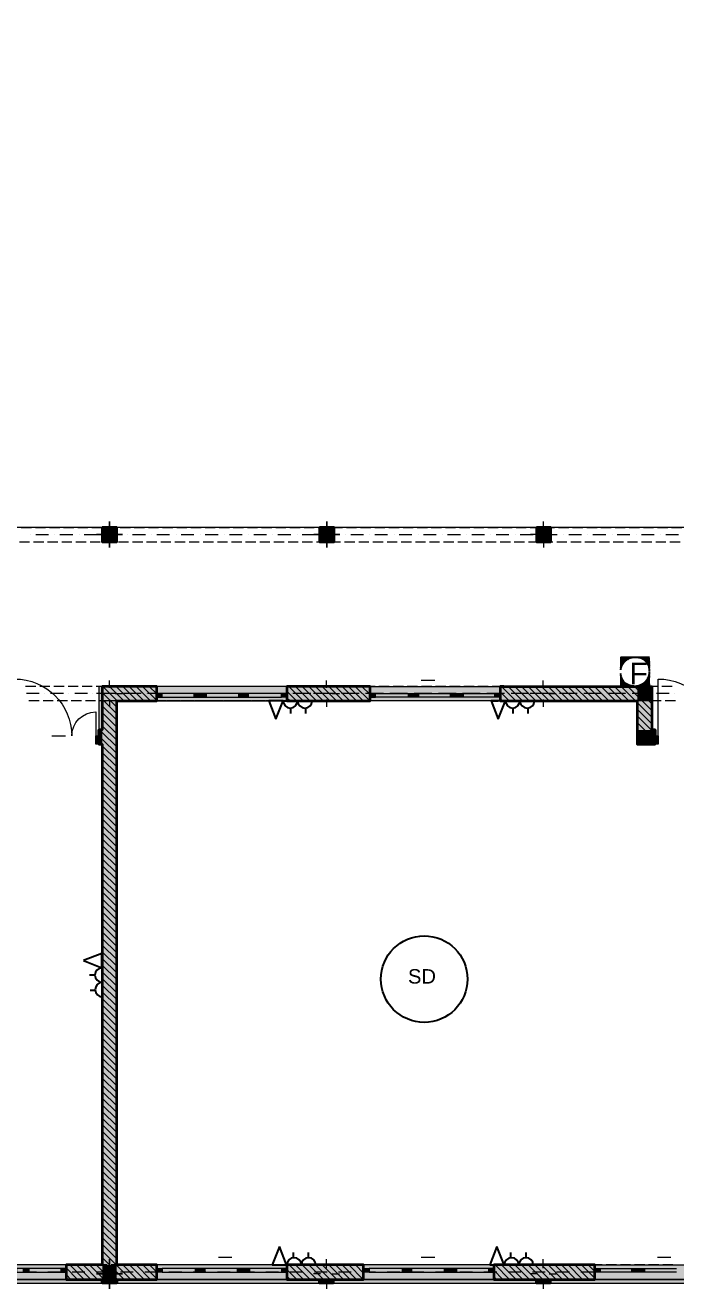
# Model space of a CAD drawing. Header units: inches. Extents: x 206002 to 410047, y 60394 to 83306.
# Drawn here: x 390350 to 399372, y 63736 to 81254 of the extents above; entities that cross this region are included whole.
import ezdxf

# ---------------------------------------------------------------- set-up
doc = ezdxf.new("R2010")
doc.units = ezdxf.units.IN
doc.header["$MEASUREMENT"] = 0
for name, color, linetype in [('LIGHTING', 1, 'Continuous'), ('PDF_Annotation - Text', 7, 'Continuous'), ('PDF_Structural - Bearing', 7, 'Continuous'), ('POW', 212, 'Continuous')]:
    doc.layers.add(name, color=color, linetype=linetype)
doc.styles.get("Standard").update_dxf_attribs({"font": 'arial.ttf'})

msp = doc.modelspace()

# ---------------------------------------------------------------- hatches: boundary and pattern name
at = {"layer": 'LIGHTING'}
h = msp.add_hatch(dxfattribs=at)
h.set_pattern_fill('ANSI31', color=1)
h.set_pattern_definition([(45, (41535.5, -75), (-0.08838834765, 0.08838834765), [])])
h.paths.add_polyline_path([(398610, 72494), (398610, 72318, -0.378758), (398808, 72494)])
h.paths.add_polyline_path([(398610, 72094), (398794, 72094, -0.358673), (398610, 72270)])
h.paths.add_polyline_path([(399010, 72494), (398808, 72494, -0.414214), (399008, 72294)])
h.paths.add_polyline_path([(399008, 72294, -0.393647), (398823, 72094), (399010, 72094)])

# ---------------------------------------------------------------- linework, layer by layer
for p, q in [((398610, 72494), (399010, 72494)), ((393926, 71887), (393726, 71887)), ((393726, 71887), (393827, 71632)), ((393827, 71632), (393926, 71887)), ((393926, 71887), (394331, 71887)), ((397010, 71887), (396810, 71887)), ((396810, 71887), (396910, 71632)), ((396810, 71887), (396910, 71887)), ((396910, 71632), (397010, 71887)), ((397010, 71887), (397414, 71887)), ((394027, 71787), (394027, 71713)), ((394238, 71787), (394238, 71713)), ((397111, 71787), (397111, 71713)), ((397321, 71787), (397321, 71713)), ((391414, 68386), (391159, 68286)), ((391414, 68186), (391414, 68386)), ((391159, 68286), (391414, 68186)), ((391414, 68186), (391423, 67782)), ((391316, 68083), (391243, 68082)), ((391321, 67873), (391248, 67871)), ((393875, 64320), (393775, 64066)), ((393975, 64066), (393875, 64320)), ((396891, 64320), (396792, 64066)), ((396992, 64066), (396891, 64320)), ((394068, 64166), (394068, 64239)), ((394279, 64166), (394279, 64239)), ((397084, 64166), (397084, 64239)), ((397295, 64166), (397295, 64239)), ((393775, 64066), (393975, 64066)), ((394380, 64066), (393975, 64066)), ((396792, 64066), (396992, 64066)), ((397396, 64066), (396991, 64066))]:
    msp.add_line(p, q, dxfattribs=at)
for centre, radius, start, end in [((394026, 71887), 100, 180, 0), ((394228, 71889), 102, 181.2234, 358.7766), ((397110, 71887), 100, 180, 0), ((397312, 71889), 102, 181.2234, 358.7766), ((391416, 68086), 100, 91.2818, 271.2818), ((391423, 67884), 102, 92.5052, 270.0584), ((394078, 64064), 102, 1.2234, 178.7766), ((394280, 64066), 100, 0, 180), ((397094, 64064), 102, 1.2234, 178.7766), ((397296, 64066), 100, 0, 180)]:
    msp.add_arc(centre, radius, start, end, dxfattribs=at)
at = {"layer": 'PDF_Annotation - Text', "lineweight": 9}
for points in [[(395842, 72176), (396029, 72176)], [(390720, 71403), (390907, 71403)], [(393029, 64175), (393216, 64175)], [(395842, 64175), (396029, 64175)], [(399117, 64175), (399304, 64175)]]:
    msp.add_lwpolyline(points, dxfattribs=at)
at = {"layer": 'PDF_Structural - Bearing', "lineweight": 18}
msp.add_lwpolyline([(409967, 74293), (379487, 74293), (379487, 81254), (376479, 81254), (376479, 74293), (345999, 74293), (345999, 65369), (355524, 65369), (355524, 63865), (400642, 63865), (400642, 65369), (409967, 65369)], close=True, dxfattribs=at)
for points in [[(390293, 74293), (390435, 74293)], [(390490, 74293), (390631, 74293)], [(390686, 74293), (390827, 74293)], [(390882, 74293), (391023, 74293)], [(391078, 74293), (391219, 74293)], [(391274, 74293), (391416, 74293)], [(391470, 74293), (391612, 74293)], [(391666, 74293), (391808, 74293)], [(391862, 74293), (392004, 74293)], [(392059, 74293), (392200, 74293)], [(392255, 74293), (392396, 74293)], [(392451, 74293), (392592, 74293)], [(392647, 74293), (392788, 74293)], [(392843, 74293), (392985, 74293)], [(393039, 74293), (393181, 74293)], [(393235, 74293), (393377, 74293)], [(393431, 74293), (393573, 74293)], [(393628, 74293), (393769, 74293)], [(393824, 74293), (393965, 74293)], [(394020, 74293), (394161, 74293)], [(394216, 74293), (394357, 74293)], [(394412, 74293), (394554, 74293)], [(394608, 74293), (394750, 74293)], [(394804, 74293), (394946, 74293)], [(395000, 74293), (395142, 74293)], [(395197, 74293), (395338, 74293)], [(395393, 74293), (395534, 74293)], [(395589, 74293), (395730, 74293)], [(395785, 74293), (395927, 74293)], [(395981, 74293), (396123, 74293)], [(396177, 74293), (396319, 74293)], [(396373, 74293), (396515, 74293)], [(396570, 74293), (396711, 74293)], [(396766, 74293), (396907, 74293)], [(396962, 74293), (397103, 74293)], [(397158, 74293), (397299, 74293)], [(397354, 74293), (397496, 74293)], [(397550, 74293), (397692, 74293)], [(397746, 74293), (397888, 74293)], [(397942, 74293), (398084, 74293)], [(398139, 74293), (398280, 74293)], [(398335, 74293), (398476, 74293)], [(398531, 74293), (398672, 74293)], [(398727, 74293), (398868, 74293)], [(398923, 74293), (399064, 74293)], [(399119, 74293), (399261, 74293)], [(399315, 74293), (399457, 74293)], [(390268, 74093), (390410, 74093)], [(390464, 74093), (390606, 74093)], [(390660, 74093), (390802, 74093)], [(390856, 74093), (390998, 74093)], [(391053, 74093), (391194, 74093)], [(391249, 74093), (391390, 74093)], [(391445, 74093), (391586, 74093)], [(391641, 74093), (391783, 74093)], [(391837, 74093), (391979, 74093)], [(392033, 74093), (392175, 74093)], [(392229, 74093), (392371, 74093)], [(392426, 74093), (392567, 74093)], [(392622, 74093), (392763, 74093)], [(392818, 74093), (392959, 74093)], [(393014, 74093), (393155, 74093)], [(393210, 74093), (393352, 74093)], [(393406, 74093), (393548, 74093)], [(393602, 74093), (393744, 74093)], [(393798, 74093), (393940, 74093)], [(393995, 74093), (394136, 74093)], [(394191, 74093), (394332, 74093)], [(394387, 74093), (394528, 74093)], [(394583, 74093), (394724, 74093)], [(394779, 74093), (394921, 74093)], [(394975, 74093), (395117, 74093)], [(395171, 74093), (395313, 74093)], [(395367, 74093), (395509, 74093)], [(395564, 74093), (395705, 74093)], [(395760, 74093), (395901, 74093)], [(395956, 74093), (396097, 74093)], [(396152, 74093), (396293, 74093)], [(396348, 74093), (396489, 74093)], [(396544, 74093), (396686, 74093)], [(396740, 74093), (396882, 74093)], [(396936, 74093), (397078, 74093)], [(397133, 74093), (397274, 74093)], [(397329, 74093), (397470, 74093)], [(397525, 74093), (397666, 74093)], [(397721, 74093), (397862, 74093)], [(397917, 74093), (398059, 74093)], [(398113, 74093), (398255, 74093)], [(398309, 74093), (398451, 74093)], [(398506, 74093), (398647, 74093)], [(398702, 74093), (398843, 74093)], [(398898, 74093), (399039, 74093)], [(399094, 74093), (399235, 74093)], [(399290, 74093), (399431, 74093)], [(400642, 63951), (400642, 63865), (355524, 63865), (355524, 63815), (400693, 63815), (400693, 63865), (400693, 65319), (403650, 65319), (403700, 65319), (403700, 72087), (403650, 72087), (403650, 65369), (400693, 65369), (400642, 65369), (400642, 63865), (400565, 63865)], [(390496, 72087), (390354, 72087)], [(390692, 72087), (390551, 72087)], [(390888, 72087), (390747, 72087)], [(391084, 72087), (390943, 72087)], [(391280, 72087), (391139, 72087)], [(391477, 72087), (391335, 72087)], [(391474, 72087), (391418, 72087), (391368, 72087), (391368, 71485), (391418, 71485), (391418, 71887), (391474, 71887)], [(391671, 72087), (391529, 72087)], [(391673, 72087), (391531, 72087)], [(391867, 72087), (391725, 72087)], [(391869, 72087), (391727, 72087)], [(392063, 72087), (391921, 72087)], [(392065, 72087), (391923, 72087)], [(392259, 72087), (392117, 72087)], [(392261, 72087), (392119, 72087)], [(392455, 72087), (392314, 72087)], [(392457, 72087), (392316, 72087)], [(392651, 72087), (392510, 72087)], [(392653, 72087), (392512, 72087)], [(392847, 72087), (392706, 72087)], [(392849, 72087), (392708, 72087)], [(393044, 72087), (392902, 72087)], [(393046, 72087), (392904, 72087)], [(393240, 72087), (393098, 72087)], [(393242, 72087), (393100, 72087)], [(393436, 72087), (393294, 72087)], [(393438, 72087), (393296, 72087)], [(393632, 72087), (393490, 72087)], [(393634, 72087), (393492, 72087)], [(393828, 72087), (393687, 72087)], [(393830, 72087), (393689, 72087)], [(394024, 72087), (393883, 72087)], [(394026, 72087), (393885, 72087)], [(394220, 72087), (394079, 72087)], [(394222, 72087), (394081, 72087)], [(394416, 72087), (394275, 72087)], [(394418, 72087), (394277, 72087)], [(394613, 72087), (394471, 72087)], [(394615, 72087), (394473, 72087)], [(394809, 72087), (394667, 72087)], [(394811, 72087), (394669, 72087)], [(395005, 72087), (394863, 72087)], [(395007, 72087), (394865, 72087)], [(395201, 72087), (395059, 72087)], [(395203, 72087), (395061, 72087)], [(395397, 72087), (395256, 72087)], [(395399, 72087), (395258, 72087)], [(395593, 72087), (395452, 72087)], [(395595, 72087), (395454, 72087)], [(395789, 72087), (395648, 72087)], [(395791, 72087), (395650, 72087)], [(395985, 72087), (395844, 72087)], [(395987, 72087), (395846, 72087)], [(396182, 72087), (396040, 72087)], [(396184, 72087), (396042, 72087)], [(396378, 72087), (396236, 72087)], [(396380, 72087), (396238, 72087)], [(396574, 72087), (396432, 72087)], [(396576, 72087), (396434, 72087)], [(396770, 72087), (396628, 72087)], [(396772, 72087), (396630, 72087)], [(396966, 72087), (396825, 72087)], [(396968, 72087), (396827, 72087)], [(397162, 72087), (397021, 72087)], [(397164, 72087), (397023, 72087)], [(397358, 72087), (397217, 72087)], [(397360, 72087), (397219, 72087)], [(397554, 72087), (397413, 72087)], [(397557, 72087), (397415, 72087)], [(397751, 72087), (397609, 72087)], [(397753, 72087), (397611, 72087)], [(397947, 72087), (397805, 72087)], [(397949, 72087), (397807, 72087)], [(398143, 72087), (398001, 72087)], [(398145, 72087), (398003, 72087)], [(398339, 72087), (398197, 72087)], [(398341, 72087), (398200, 72087)], [(398535, 72087), (398394, 72087)], [(398537, 72087), (398396, 72087)], [(398731, 72087), (398590, 72087)], [(398733, 72087), (398592, 72087)], [(398927, 72087), (398786, 72087)], [(398929, 72087), (398788, 72087)], [(399038, 72087), (398982, 72087)], [(399125, 72087), (398984, 72087)], [(399322, 72087), (399180, 72087)], [(390541, 71887), (390400, 71887)], [(390737, 71887), (390596, 71887)], [(390934, 71887), (390792, 71887)], [(391130, 71887), (390988, 71887)], [(391326, 71887), (391184, 71887)], [(391522, 71887), (391380, 71887)], [(391671, 71887), (391529, 71887)], [(391718, 71887), (391577, 71887)], [(391867, 71887), (391725, 71887)], [(391914, 71887), (391773, 71887)], [(392063, 71887), (391921, 71887)], [(392110, 71887), (391969, 71887)], [(392259, 71887), (392117, 71887)], [(392306, 71887), (392165, 71887)], [(392455, 71887), (392314, 71887)], [(392503, 71887), (392361, 71887)], [(392651, 71887), (392510, 71887)], [(392699, 71887), (392557, 71887)], [(392847, 71887), (392706, 71887)], [(392895, 71887), (392753, 71887)], [(393044, 71887), (392902, 71887)], [(393091, 71887), (392949, 71887)], [(393240, 71887), (393098, 71887)], [(393287, 71887), (393146, 71887)], [(393436, 71887), (393294, 71887)], [(393483, 71887), (393342, 71887)], [(393632, 71887), (393490, 71887)], [(393679, 71887), (393538, 71887)], [(393828, 71887), (393687, 71887)], [(393876, 71887), (393734, 71887)], [(394024, 71887), (393883, 71887)], [(394072, 71887), (393930, 71887)], [(394220, 71887), (394079, 71887)], [(394268, 71887), (394126, 71887)], [(394416, 71887), (394275, 71887)], [(394464, 71887), (394322, 71887)], [(394613, 71887), (394471, 71887)], [(394660, 71887), (394519, 71887)], [(394809, 71887), (394667, 71887)], [(394856, 71887), (394715, 71887)], [(395005, 71887), (394863, 71887)], [(395052, 71887), (394911, 71887)], [(395201, 71887), (395059, 71887)], [(395248, 71887), (395107, 71887)], [(395397, 71887), (395256, 71887)], [(395444, 71887), (395303, 71887)], [(395593, 71887), (395452, 71887)], [(395641, 71887), (395499, 71887)], [(395789, 71887), (395648, 71887)], [(395837, 71887), (395695, 71887)], [(395985, 71887), (395844, 71887)], [(396033, 71887), (395891, 71887)], [(396182, 71887), (396040, 71887)], [(396229, 71887), (396088, 71887)], [(396378, 71887), (396236, 71887)], [(396425, 71887), (396284, 71887)], [(396574, 71887), (396432, 71887)], [(396621, 71887), (396480, 71887)], [(396770, 71887), (396628, 71887)], [(396817, 71887), (396676, 71887)], [(396966, 71887), (396825, 71887)], [(397013, 71887), (396872, 71887)], [(397162, 71887), (397021, 71887)], [(397210, 71887), (397068, 71887)], [(397358, 71887), (397217, 71887)], [(397406, 71887), (397264, 71887)], [(397554, 71887), (397413, 71887)], [(397602, 71887), (397460, 71887)], [(397751, 71887), (397609, 71887)], [(397798, 71887), (397657, 71887)], [(397947, 71887), (397805, 71887)], [(397994, 71887), (397853, 71887)], [(398143, 71887), (398001, 71887)], [(398190, 71887), (398049, 71887)], [(398339, 71887), (398197, 71887)], [(398386, 71887), (398245, 71887)], [(398535, 71887), (398394, 71887)], [(398583, 71887), (398441, 71887)], [(398731, 71887), (398590, 71887)], [(398779, 71887), (398637, 71887)], [(398927, 71887), (398786, 71887)], [(398975, 71887), (398833, 71887)], [(399038, 71887), (398982, 71887)], [(399171, 71887), (399029, 71887)], [(399367, 71887), (399226, 71887)], [(390508, 64066), (390366, 64066)], [(390704, 64066), (390562, 64066)], [(390900, 64066), (390758, 64066)], [(391096, 64066), (390955, 64066)], [(391292, 64066), (391151, 64066)], [(391488, 64066), (391347, 64066)], [(391684, 64066), (391543, 64066)], [(391881, 64066), (391739, 64066)], [(392077, 64066), (391935, 64066)], [(392273, 64066), (392131, 64066)], [(392469, 64066), (392327, 64066)], [(392665, 64066), (392524, 64066)], [(392861, 64066), (392720, 64066)], [(393057, 64066), (392916, 64066)], [(393253, 64066), (393112, 64066)], [(393450, 64066), (393308, 64066)], [(393646, 64066), (393504, 64066)], [(393842, 64066), (393700, 64066)], [(394038, 64066), (393896, 64066)], [(394234, 64066), (394093, 64066)], [(394430, 64066), (394289, 64066)], [(394626, 64066), (394485, 64066)], [(394823, 64066), (394681, 64066)], [(395019, 64066), (394877, 64066)], [(395215, 64066), (395073, 64066)], [(395411, 64066), (395269, 64066)], [(395607, 64066), (395466, 64066)], [(395803, 64066), (395662, 64066)], [(395999, 64066), (395858, 64066)], [(396195, 64066), (396054, 64066)], [(396391, 64066), (396250, 64066)], [(396588, 64066), (396446, 64066)], [(396784, 64066), (396642, 64066)], [(396980, 64066), (396838, 64066)], [(397176, 64066), (397035, 64066)], [(397372, 64066), (397231, 64066)], [(397568, 64066), (397427, 64066)], [(397764, 64066), (397623, 64066)], [(397960, 64066), (397819, 64066)], [(398157, 64066), (398015, 64066)], [(398353, 64066), (398211, 64066)], [(398549, 64066), (398407, 64066)], [(398745, 64066), (398604, 64066)], [(398941, 64066), (398800, 64066)], [(399137, 64066), (398996, 64066)], [(399333, 64066), (399192, 64066)], [(390508, 63865), (390366, 63865)], [(390704, 63865), (390562, 63865)], [(390900, 63865), (390758, 63865)], [(391096, 63865), (390955, 63865)], [(391292, 63865), (391151, 63865)], [(391488, 63865), (391347, 63865)], [(391684, 63865), (391543, 63865)], [(391881, 63865), (391739, 63865)], [(392077, 63865), (391935, 63865)], [(392273, 63865), (392131, 63865)], [(392469, 63865), (392327, 63865)], [(392665, 63865), (392524, 63865)], [(392861, 63865), (392720, 63865)], [(393057, 63865), (392916, 63865)], [(393253, 63865), (393112, 63865)], [(393450, 63865), (393308, 63865)], [(393646, 63865), (393504, 63865)], [(393842, 63865), (393700, 63865)], [(394038, 63865), (393896, 63865)], [(394234, 63865), (394093, 63865)], [(394430, 63865), (394289, 63865)], [(394626, 63865), (394485, 63865)], [(394823, 63865), (394681, 63865)], [(395019, 63865), (394877, 63865)], [(395215, 63865), (395073, 63865)], [(395411, 63865), (395269, 63865)], [(395607, 63865), (395466, 63865)], [(395803, 63865), (395662, 63865)], [(395999, 63865), (395858, 63865)], [(396195, 63865), (396054, 63865)], [(396391, 63865), (396250, 63865)], [(396588, 63865), (396446, 63865)], [(396784, 63865), (396642, 63865)], [(396980, 63865), (396838, 63865)], [(397176, 63865), (397035, 63865)], [(397372, 63865), (397231, 63865)], [(397568, 63865), (397427, 63865)], [(397764, 63865), (397623, 63865)], [(397960, 63865), (397819, 63865)], [(398157, 63865), (398015, 63865)], [(398353, 63865), (398211, 63865)], [(398549, 63865), (398407, 63865)], [(398745, 63865), (398604, 63865)], [(398941, 63865), (398800, 63865)], [(399137, 63865), (398996, 63865)], [(399333, 63865), (399192, 63865)]]:
    msp.add_lwpolyline(points, dxfattribs=at)
at = {"layer": 'PDF_Structural - Bearing', "lineweight": 35}
for points in [[(391418, 74293), (391418, 74092), (391619, 74092), (391619, 74293)], [(391418, 74293), (391418, 74092), (391619, 74092), (391619, 74293)], [(394431, 74293), (394431, 74092), (394632, 74092), (394632, 74293)], [(394431, 74293), (394431, 74092), (394632, 74092), (394632, 74293)], [(397439, 74293), (397439, 74092), (397640, 74092), (397640, 74293)], [(391619, 63865), (391619, 63816), (391418, 63816), (391418, 63865), (391418, 63816), (391619, 63816)]]:
    msp.add_lwpolyline(points, close=True, dxfattribs=at)
at = {"layer": 'PDF_Structural - Bearing', "lineweight": 15}
for points in [[(391494, 74284), (391494, 74284)], [(391494, 74284), (391494, 74284)], [(391581, 74284), (391581, 74284)], [(391581, 74284), (391581, 74284)], [(394447, 74284), (394447, 74284)], [(394447, 74284), (394447, 74284)], [(394533, 74284), (394533, 74284)], [(394533, 74284), (394533, 74284)], [(394620, 74284), (394620, 74284)], [(394620, 74284), (394620, 74284)], [(397486, 74284), (397486, 74284)], [(397572, 74284), (397572, 74284)], [(391451, 74259), (391451, 74259)], [(391451, 74259), (391451, 74259)], [(391451, 74209), (391451, 74209)], [(391451, 74209), (391451, 74209)], [(391451, 74158), (391451, 74158)], [(391451, 74158), (391451, 74158)], [(391451, 74108), (391451, 74108)], [(391451, 74108), (391451, 74108)], [(391494, 74234), (391494, 74234)], [(391494, 74234), (391494, 74234)], [(391494, 74184), (391494, 74184)], [(391494, 74184), (391494, 74184)], [(391494, 74133), (391494, 74133)], [(391494, 74133), (391494, 74133)], [(391538, 74259), (391538, 74259)], [(391538, 74259), (391538, 74259)], [(391538, 74209), (391538, 74209)], [(391538, 74209), (391538, 74209)], [(391538, 74158), (391538, 74158)], [(391538, 74158), (391538, 74158)], [(391538, 74108), (391538, 74108)], [(391538, 74108), (391538, 74108)], [(391581, 74234), (391581, 74234)], [(391581, 74234), (391581, 74234)], [(391581, 74184), (391581, 74184)], [(391581, 74184), (391581, 74184)], [(391581, 74133), (391581, 74133)], [(391581, 74133), (391581, 74133)], [(394447, 74234), (394447, 74234)], [(394447, 74234), (394447, 74234)], [(394447, 74184), (394447, 74184)], [(394447, 74184), (394447, 74184)], [(394447, 74133), (394447, 74133)], [(394447, 74133), (394447, 74133)], [(394490, 74259), (394490, 74259)], [(394490, 74259), (394490, 74259)], [(394490, 74209), (394490, 74209)], [(394490, 74209), (394490, 74209)], [(394490, 74158), (394490, 74158)], [(394490, 74158), (394490, 74158)], [(394490, 74108), (394490, 74108)], [(394490, 74108), (394490, 74108)], [(394533, 74234), (394533, 74234)], [(394533, 74234), (394533, 74234)], [(394533, 74184), (394533, 74184)], [(394533, 74184), (394533, 74184)], [(394533, 74133), (394533, 74133)], [(394533, 74133), (394533, 74133)], [(394577, 74259), (394577, 74259)], [(394577, 74259), (394577, 74259)], [(394577, 74209), (394577, 74209)], [(394577, 74209), (394577, 74209)], [(394577, 74158), (394577, 74158)], [(394577, 74158), (394577, 74158)], [(394577, 74108), (394577, 74108)], [(394577, 74108), (394577, 74108)], [(394620, 74234), (394620, 74234)], [(394620, 74234), (394620, 74234)], [(394620, 74184), (394620, 74184)], [(394620, 74184), (394620, 74184)], [(394620, 74133), (394620, 74133)], [(394620, 74133), (394620, 74133)], [(397442, 74259), (397442, 74259)], [(397442, 74209), (397442, 74209)], [(397442, 74158), (397442, 74158)], [(397442, 74108), (397442, 74108)], [(397486, 74234), (397486, 74234)], [(397486, 74184), (397486, 74184)], [(397486, 74133), (397486, 74133)], [(397529, 74259), (397529, 74259)], [(397529, 74209), (397529, 74209)], [(397529, 74158), (397529, 74158)], [(397529, 74108), (397529, 74108)], [(397572, 74234), (397572, 74234)], [(397572, 74184), (397572, 74184)], [(397572, 74133), (397572, 74133)], [(397616, 74259), (397616, 74259)], [(397616, 74209), (397616, 74209)], [(397616, 74158), (397616, 74158)], [(397616, 74108), (397616, 74108)], [(391451, 63831), (391451, 63831)], [(391451, 63831), (391451, 63831)], [(391451, 63831), (391451, 63831)], [(391494, 63856), (391494, 63856)], [(391494, 63856), (391494, 63856)], [(391494, 63856), (391494, 63856)], [(391538, 63831), (391538, 63831)], [(391538, 63831), (391538, 63831)], [(391538, 63831), (391538, 63831)], [(391581, 63856), (391581, 63856)], [(391581, 63856), (391581, 63856)], [(391581, 63856), (391581, 63856)], [(394447, 63856), (394447, 63856)], [(394490, 63831), (394490, 63831)], [(394533, 63856), (394533, 63856)], [(394577, 63831), (394577, 63831)], [(394620, 63856), (394620, 63856)], [(397442, 63831), (397442, 63831)], [(397486, 63856), (397486, 63856)], [(397529, 63831), (397529, 63831)], [(397572, 63856), (397572, 63856)], [(397616, 63831), (397616, 63831)]]:
    msp.add_lwpolyline(points, dxfattribs=at)
at = {"layer": 'PDF_Structural - Bearing', "lineweight": 0}
for points in [[(391518, 74373), (391518, 74273)], [(394531, 74373), (394531, 74273)], [(391338, 74193), (391438, 74193)], [(391518, 74012), (391518, 74112)], [(391699, 74193), (391599, 74193)], [(394351, 74193), (394451, 74193)], [(394531, 74012), (394531, 74112)], [(394712, 74193), (394612, 74193)], [(391518, 64147), (391518, 64022)], [(391338, 63941), (391438, 63941)], [(391518, 63736), (391518, 63861)], [(391699, 63941), (391599, 63941)]]:
    msp.add_lwpolyline(points, close=True, dxfattribs=at)
for points in [[(397539, 74273), (397539, 74373)], [(391518, 74193), (391518, 74193)], [(391518, 74193), (391518, 74193)], [(394531, 74193), (394531, 74193)], [(394531, 74193), (394531, 74193)], [(397459, 74193), (397359, 74193)], [(397539, 74193), (397539, 74193)], [(397539, 74112), (397539, 74012)], [(397619, 74193), (397720, 74193)], [(391518, 72067), (391518, 72167)], [(394526, 72067), (394526, 72167)], [(397534, 72067), (397534, 72167)], [(391438, 71987), (391338, 71987)], [(391518, 71987), (391518, 71987)], [(391518, 71907), (391518, 71806)], [(391599, 71987), (391699, 71987)], [(394446, 71987), (394346, 71987)], [(394526, 71987), (394526, 71987)], [(394526, 71907), (394526, 71806)], [(394607, 71987), (394707, 71987)], [(397454, 71987), (397354, 71987)], [(397534, 71987), (397534, 71987)], [(397534, 71907), (397534, 71806)], [(397614, 71987), (397715, 71987)], [(391518, 64022), (391518, 64147)], [(394526, 64022), (394526, 64147)], [(397534, 64022), (397534, 64147)], [(391438, 63941), (391338, 63941)], [(391518, 63941), (391518, 63941)], [(391518, 63941), (391518, 63941)], [(391518, 63941), (391518, 63941)], [(391518, 63861), (391518, 63736)], [(391599, 63941), (391699, 63941)], [(394446, 63941), (394346, 63941)], [(394526, 63941), (394526, 63941)], [(394526, 63861), (394526, 63736)], [(394607, 63941), (394707, 63941)], [(397454, 63941), (397354, 63941)], [(397534, 63941), (397534, 63941)], [(397534, 63861), (397534, 63736)], [(397614, 63941), (397715, 63941)]]:
    msp.add_lwpolyline(points, dxfattribs=at)
at = {"layer": 'PDF_Structural - Bearing', "lineweight": 20}
for points in [[(390425, 74193), (390425, 74193)], [(390495, 74193), (390672, 74193)], [(390761, 74193), (390761, 74193)], [(390831, 74193), (391008, 74193)], [(391097, 74193), (391097, 74193)], [(391167, 74193), (391344, 74193)], [(391433, 74193), (391433, 74193)], [(391503, 74193), (391680, 74193)], [(391769, 74193), (391769, 74193)], [(391839, 74193), (392016, 74193)], [(392105, 74193), (392105, 74193)], [(392175, 74193), (392352, 74193)], [(392441, 74193), (392441, 74193)], [(392511, 74193), (392688, 74193)], [(392777, 74193), (392777, 74193)], [(392847, 74193), (393024, 74193)], [(393113, 74193), (393113, 74193)], [(393183, 74193), (393360, 74193)], [(393449, 74193), (393449, 74193)], [(393519, 74193), (393696, 74193)], [(393785, 74193), (393785, 74193)], [(393855, 74193), (394032, 74193)], [(394121, 74193), (394121, 74193)], [(394192, 74193), (394368, 74193)], [(394457, 74193), (394457, 74193)], [(394528, 74193), (394704, 74193)], [(394793, 74193), (394793, 74193)], [(394864, 74193), (395040, 74193)], [(395129, 74193), (395129, 74193)], [(395200, 74193), (395376, 74193)], [(395465, 74193), (395465, 74193)], [(395536, 74193), (395712, 74193)], [(395801, 74193), (395801, 74193)], [(395872, 74193), (396049, 74193)], [(396137, 74193), (396137, 74193)], [(396208, 74193), (396385, 74193)], [(396473, 74193), (396473, 74193)], [(396544, 74193), (396721, 74193)], [(396809, 74193), (396809, 74193)], [(396880, 74193), (397057, 74193)], [(397145, 74193), (397145, 74193)], [(397216, 74193), (397393, 74193)], [(397481, 74193), (397481, 74193)], [(397552, 74193), (397729, 74193)], [(397817, 74193), (397817, 74193)], [(397888, 74193), (398065, 74193)], [(398153, 74193), (398153, 74193)], [(398224, 74193), (398401, 74193)], [(398489, 74193), (398489, 74193)], [(398560, 74193), (398737, 74193)], [(398825, 74193), (398825, 74193)], [(398896, 74193), (399073, 74193)], [(399161, 74193), (399161, 74193)], [(399232, 74193), (399409, 74193)], [(390543, 71987), (390366, 71987)], [(390614, 71987), (390614, 71987)], [(390879, 71987), (390702, 71987)], [(390950, 71987), (390950, 71987)], [(391215, 71987), (391038, 71987)], [(391286, 71987), (391286, 71987)], [(391551, 71987), (391374, 71987)], [(391620, 71987), (391418, 71987)], [(391622, 71987), (391622, 71987)], [(391691, 71987), (391691, 71987)], [(391887, 71987), (391710, 71987)], [(391956, 71987), (391780, 71987)], [(391958, 71987), (391958, 71987)], [(392027, 71987), (392027, 71987)], [(392223, 71987), (392046, 71987)], [(392292, 71987), (392116, 71987)], [(392294, 71987), (392294, 71987)], [(392363, 71987), (392363, 71987)], [(392559, 71987), (392382, 71987)], [(392628, 71987), (392452, 71987)], [(392630, 71987), (392630, 71987)], [(392699, 71987), (392699, 71987)], [(392895, 71987), (392718, 71987)], [(392965, 71987), (392788, 71987)], [(392966, 71987), (392966, 71987)], [(393035, 71987), (393035, 71987)], [(393231, 71987), (393054, 71987)], [(393301, 71987), (393124, 71987)], [(393302, 71987), (393302, 71987)], [(393371, 71987), (393371, 71987)], [(393567, 71987), (393390, 71987)], [(393636, 71987), (393460, 71987)], [(393638, 71987), (393638, 71987)], [(393707, 71987), (393707, 71987)], [(393903, 71987), (393726, 71987)], [(393973, 71987), (393796, 71987)], [(393974, 71987), (393974, 71987)], [(394043, 71987), (394043, 71987)], [(394239, 71987), (394062, 71987)], [(394309, 71987), (394132, 71987)], [(394310, 71987), (394310, 71987)], [(394379, 71987), (394379, 71987)], [(394575, 71987), (394398, 71987)], [(394645, 71987), (394468, 71987)], [(394646, 71987), (394646, 71987)], [(394715, 71987), (394715, 71987)], [(394911, 71987), (394734, 71987)], [(394981, 71987), (394804, 71987)], [(394982, 71987), (394982, 71987)], [(395051, 71987), (395051, 71987)], [(395247, 71987), (395071, 71987)], [(395317, 71987), (395140, 71987)], [(395318, 71987), (395318, 71987)], [(395387, 71987), (395387, 71987)], [(395583, 71987), (395407, 71987)], [(395653, 71987), (395476, 71987)], [(395654, 71987), (395654, 71987)], [(395723, 71987), (395723, 71987)], [(395919, 71987), (395743, 71987)], [(395989, 71987), (395812, 71987)], [(395990, 71987), (395990, 71987)], [(396059, 71987), (396059, 71987)], [(396255, 71987), (396079, 71987)], [(396325, 71987), (396148, 71987)], [(396326, 71987), (396326, 71987)], [(396395, 71987), (396395, 71987)], [(396591, 71987), (396415, 71987)], [(396661, 71987), (396484, 71987)], [(396662, 71987), (396662, 71987)], [(396732, 71987), (396732, 71987)], [(396927, 71987), (396751, 71987)], [(396997, 71987), (396820, 71987)], [(396998, 71987), (396998, 71987)], [(397068, 71987), (397068, 71987)], [(397264, 71987), (397087, 71987)], [(397333, 71987), (397156, 71987)], [(397334, 71987), (397334, 71987)], [(397404, 71987), (397404, 71987)], [(397600, 71987), (397423, 71987)], [(397669, 71987), (397492, 71987)], [(397670, 71987), (397670, 71987)], [(397740, 71987), (397740, 71987)], [(397936, 71987), (397759, 71987)], [(398005, 71987), (397828, 71987)], [(398006, 71987), (398006, 71987)], [(398076, 71987), (398076, 71987)], [(398272, 71987), (398095, 71987)], [(398341, 71987), (398164, 71987)], [(398342, 71987), (398342, 71987)], [(398412, 71987), (398412, 71987)], [(398608, 71987), (398431, 71987)], [(398677, 71987), (398500, 71987)], [(398678, 71987), (398678, 71987)], [(398748, 71987), (398748, 71987)], [(398944, 71987), (398767, 71987)], [(399038, 71987), (398836, 71987)], [(399014, 71987), (399014, 71987)], [(399280, 71987), (399103, 71987)], [(399350, 71987), (399350, 71987)], [(390504, 63966), (390327, 63966)], [(390575, 63966), (390575, 63966)], [(390840, 63966), (390663, 63966)], [(390911, 63966), (390911, 63966)], [(391176, 63966), (390999, 63966)], [(391247, 63966), (391247, 63966)], [(391512, 63966), (391335, 63966)], [(391583, 63966), (391583, 63966)], [(391848, 63966), (391671, 63966)], [(391919, 63966), (391919, 63966)], [(392184, 63966), (392007, 63966)], [(392255, 63966), (392255, 63966)], [(392520, 63966), (392343, 63966)], [(392591, 63966), (392591, 63966)], [(392856, 63966), (392679, 63966)], [(392927, 63966), (392927, 63966)], [(393192, 63966), (393015, 63966)], [(393263, 63966), (393263, 63966)], [(393528, 63966), (393351, 63966)], [(393599, 63966), (393599, 63966)], [(393864, 63966), (393688, 63966)], [(393935, 63966), (393935, 63966)], [(394200, 63966), (394024, 63966)], [(394271, 63966), (394271, 63966)], [(394536, 63966), (394360, 63966)], [(394607, 63966), (394607, 63966)], [(394872, 63966), (394696, 63966)], [(394943, 63966), (394943, 63966)], [(395208, 63966), (395032, 63966)], [(395279, 63966), (395279, 63966)], [(395545, 63966), (395368, 63966)], [(395615, 63966), (395615, 63966)], [(395880, 63966), (395704, 63966)], [(395951, 63966), (395951, 63966)], [(396216, 63966), (396040, 63966)], [(396287, 63966), (396287, 63966)], [(396553, 63966), (396376, 63966)], [(396623, 63966), (396623, 63966)], [(396889, 63966), (396712, 63966)], [(396959, 63966), (396959, 63966)], [(397225, 63966), (397048, 63966)], [(397295, 63966), (397295, 63966)], [(397561, 63966), (397384, 63966)], [(397631, 63966), (397631, 63966)], [(397897, 63966), (397720, 63966)], [(397967, 63966), (397967, 63966)], [(398233, 63966), (398056, 63966)], [(398303, 63966), (398303, 63966)], [(398569, 63966), (398392, 63966)], [(398639, 63966), (398639, 63966)], [(398905, 63966), (398728, 63966)], [(398975, 63966), (398975, 63966)], [(399241, 63966), (399064, 63966)], [(399311, 63966), (399311, 63966)]]:
    msp.add_lwpolyline(points, dxfattribs=at)
at = {"layer": 'PDF_Structural - Bearing', "lineweight": 18}
for points in [[(390205, 71400), (390205, 72190, -0.414213), (390995, 71400, -0.414195), (391328, 71733), (391328, 71400)], [(399128, 71400), (399128, 72190, -0.414212), (399919, 71400, -0.414195), (400251, 71733), (400251, 71400)]]:
    msp.add_lwpolyline(points, format="xyb", dxfattribs=at)
at = {"layer": 'PDF_Structural - Bearing', "lineweight": 35}
for points in [[(392174, 72087), (391619, 72087), (391418, 72087), (391418, 71485), (391368, 71485), (391368, 71400), (391368, 71285), (391418, 71285), (391418, 64066), (390917, 64066), (390917, 64016), (390917, 63966), (390917, 63865), (390967, 63865)], [(392125, 63865), (392175, 63865), (392175, 63966), (392175, 64016), (392175, 64066), (391619, 64066), (391619, 71887), (392174, 71887), (392174, 71937), (392174, 71987), (392174, 72087), (392124, 72087)], [(394029, 72087), (393979, 72087), (393979, 71987), (393979, 71937), (393979, 71887), (395133, 71887), (395133, 71937), (395133, 71987), (395133, 72087), (395083, 72087)], [(395133, 72087), (393979, 72087)], [(396988, 72087), (396938, 72087), (399038, 72087), (399038, 71887), (399038, 71485), (399088, 71485), (399088, 71400), (399088, 71485), (399051, 71485), (399088, 71485)], [(396938, 72087), (396938, 71987), (396938, 71937), (396938, 71887), (398838, 71887), (398838, 71285), (399038, 71285), (399088, 71285), (399088, 71400), (399088, 71285), (399051, 71285), (399088, 71285)], [(391368, 71285), (391405, 71285), (391368, 71285), (391368, 71400), (391368, 71485), (391405, 71485), (391368, 71485), (391405, 71485)], [(391368, 71485), (391368, 71400), (391368, 71285), (391405, 71285)], [(399051, 71285), (399088, 71285), (399088, 71400), (399088, 71485), (399051, 71485)], [(394993, 63865), (395043, 63865), (395043, 63966), (395043, 64016), (395043, 64066), (393980, 64066), (393980, 64016), (393980, 63966), (393980, 63865), (394030, 63865)], [(394627, 64066), (394627, 64067), (394426, 64067), (394426, 64066)], [(398198, 63865), (398248, 63865), (398248, 63966), (398248, 64016), (398248, 64066), (396848, 64066), (396848, 64016), (396848, 63966), (396848, 63865), (396898, 63865)], [(397635, 64066), (397635, 64067), (397434, 64067), (397434, 64066)], [(390917, 63865), (392175, 63865)], [(391418, 63865), (391418, 63816), (391619, 63816), (391619, 63865)], [(393980, 63865), (395043, 63865)], [(394426, 63865), (394426, 63816), (394627, 63816), (394627, 63865)], [(396848, 63865), (398248, 63865)], [(397434, 63865), (397434, 63816), (397635, 63816), (397635, 63865)]]:
    msp.add_lwpolyline(points, dxfattribs=at)
at = {"layer": 'PDF_Structural - Bearing', "lineweight": 9}
for points in [[(391425, 72087), (391619, 71893), (391625, 71887)], [(391517, 72087), (391619, 71985), (391718, 71887)], [(391609, 72087), (391619, 72078), (391810, 71887)], [(391701, 72087), (391902, 71887)], [(391793, 72087), (391994, 71887)], [(391886, 72087), (392086, 71887)], [(391978, 72087), (392174, 71891)], [(392070, 72087), (392174, 71983)], [(392162, 72087), (392174, 72075)], [(393979, 72021), (394114, 71887)], [(394005, 72087), (394206, 71887)], [(394098, 72087), (394298, 71887)], [(394190, 72087), (394390, 71887)], [(394282, 72087), (394483, 71887)], [(394374, 72087), (394575, 71887)], [(394466, 72087), (394667, 71887)], [(394559, 72087), (394759, 71887)], [(394651, 72087), (394851, 71887)], [(394743, 72087), (394943, 71887)], [(394835, 72087), (395035, 71887)], [(394927, 72087), (395128, 71887)], [(395019, 72087), (395133, 71973)], [(395111, 72087), (395133, 72065)], [(396938, 72012), (397063, 71887)], [(396955, 72087), (397155, 71887)], [(397047, 72087), (397247, 71887)], [(397139, 72087), (397340, 71887)], [(397231, 72087), (397432, 71887)], [(397323, 72087), (397524, 71887)], [(397416, 72087), (397616, 71887)], [(397508, 72087), (397708, 71887)], [(397600, 72087), (397800, 71887)], [(397692, 72087), (397893, 71887)], [(397784, 72087), (397985, 71887)], [(397876, 72087), (398077, 71887)], [(397969, 72087), (398169, 71887)], [(398061, 72087), (398261, 71887)], [(398153, 72087), (398354, 71887)], [(398245, 72087), (398446, 71887)], [(398337, 72087), (398538, 71887)], [(398430, 72087), (398630, 71887)], [(398522, 72087), (398722, 71887)], [(398614, 72087), (398814, 71887)], [(398872, 71921), (398838, 71955), (398706, 72087)], [(399038, 71847), (398999, 71887), (398918, 71967), (398838, 72047), (398798, 72087)], [(398964, 72013), (398890, 72087)], [(399038, 71939), (398964, 72013)], [(399038, 72031), (399010, 72059), (398982, 72087)], [(391418, 72002), (391619, 71801)], [(391418, 71909), (391619, 71709)], [(393979, 71929), (394022, 71887)], [(396938, 71920), (396971, 71887)], [(398838, 71863), (399038, 71663)], [(399038, 71755), (398906, 71887), (398872, 71921)], [(391418, 71817), (391619, 71617)], [(391418, 71725), (391619, 71524)], [(398838, 71771), (399038, 71570)], [(399035, 71482), (399031, 71485), (398838, 71679)], [(391381, 71485), (391418, 71449), (391619, 71248)], [(391418, 71633), (391619, 71432)], [(391418, 71541), (391619, 71340)], [(399088, 71336), (399038, 71386), (398989, 71436), (398939, 71485), (398838, 71587)], [(399047, 71285), (399038, 71294), (398942, 71390), (398847, 71485), (398838, 71494)], [(399088, 71428), (399038, 71478), (399035, 71482)], [(391368, 71406), (391418, 71356), (391619, 71156)], [(391368, 71314), (391397, 71285)], [(398955, 71285), (398896, 71344), (398838, 71402)], [(398863, 71285), (398850, 71298), (398838, 71310)], [(391418, 71264), (391619, 71064)], [(391418, 71172), (391619, 70972)], [(391418, 71080), (391619, 70879)], [(391418, 70988), (391619, 70787)], [(391418, 70896), (391619, 70695)], [(391418, 70803), (391619, 70603)], [(391418, 70711), (391619, 70511)], [(391418, 70619), (391619, 70418)], [(391418, 70527), (391619, 70326)], [(391418, 70435), (391619, 70234)], [(391418, 70343), (391619, 70142)], [(391418, 70250), (391619, 70050)], [(391418, 70158), (391619, 69958)], [(391418, 70066), (391619, 69865)], [(391418, 69974), (391619, 69773)], [(391418, 69882), (391619, 69681)], [(391418, 69789), (391619, 69589)], [(391418, 69697), (391619, 69497)], [(391418, 69605), (391619, 69405)], [(391418, 69513), (391619, 69313)], [(391418, 69421), (391619, 69220)], [(391418, 69329), (391619, 69128)], [(391418, 69237), (391619, 69036)], [(391418, 69144), (391619, 68944)], [(391418, 69052), (391619, 68852)], [(391418, 68960), (391619, 68759)], [(391418, 68868), (391619, 68667)], [(391418, 68776), (391619, 68575)], [(391418, 68683), (391619, 68483)], [(391418, 68591), (391619, 68391)], [(391418, 68499), (391619, 68299)], [(391418, 68407), (391619, 68207)], [(391418, 68315), (391619, 68114)], [(391418, 68223), (391619, 68022)], [(391418, 68131), (391619, 67930)], [(391418, 68038), (391619, 67838)], [(391418, 67946), (391619, 67746)], [(391418, 67854), (391619, 67653)], [(391418, 67762), (391619, 67561)], [(391418, 67670), (391619, 67469)], [(391418, 67578), (391619, 67377)], [(391418, 67485), (391619, 67285)], [(391418, 67393), (391619, 67193)], [(391418, 67301), (391619, 67101)], [(391418, 67209), (391619, 67008)], [(391418, 67117), (391619, 66916)], [(391418, 67025), (391619, 66824)], [(391418, 66932), (391619, 66732)], [(391418, 66840), (391619, 66640)], [(391418, 66748), (391619, 66547)], [(391418, 66656), (391619, 66455)], [(391418, 66564), (391619, 66363)], [(391418, 66472), (391619, 66271)], [(391418, 66379), (391619, 66179)], [(391418, 66287), (391619, 66087)], [(391418, 66195), (391619, 65995)], [(391418, 66103), (391619, 65902)], [(391418, 66011), (391619, 65810)], [(391418, 65919), (391619, 65718)], [(391418, 65826), (391619, 65626)], [(391418, 65734), (391619, 65534)], [(391418, 65642), (391619, 65442)], [(391418, 65550), (391619, 65349)], [(391418, 65458), (391619, 65257)], [(391418, 65366), (391619, 65165)], [(391418, 65273), (391619, 65073)], [(391418, 65181), (391619, 64981)], [(391418, 65089), (391619, 64888)], [(391418, 64997), (391619, 64796)], [(391418, 64905), (391619, 64704)], [(391418, 64812), (391619, 64612)], [(391418, 64720), (391619, 64520)], [(391418, 64628), (391619, 64428)], [(391418, 64536), (391619, 64336)], [(391418, 64444), (391619, 64243)], [(391418, 64352), (391619, 64151)], [(391418, 64260), (391612, 64066), (391812, 63865)], [(391418, 64167), (391520, 64066), (391720, 63865)], [(390917, 64024), (391075, 63865)], [(390967, 64066), (391167, 63865)], [(391059, 64066), (391259, 63865)], [(391151, 64066), (391351, 63865)], [(391243, 64066), (391444, 63865)], [(391335, 64066), (391536, 63865)], [(391418, 64075), (391427, 64066), (391628, 63865)], [(391704, 64066), (391904, 63865)], [(391796, 64066), (391997, 63865)], [(391888, 64066), (392089, 63865)], [(391980, 64066), (392175, 63871)], [(392073, 64066), (392175, 63964)], [(392165, 64066), (392175, 64056)], [(393980, 64002), (394116, 63865)], [(394008, 64066), (394209, 63865)], [(394100, 64066), (394301, 63865)], [(394192, 64066), (394393, 63865)], [(394285, 64066), (394485, 63865)], [(394377, 64066), (394577, 63865)], [(394469, 64066), (394670, 63865)], [(394561, 64066), (394762, 63865)], [(394653, 64066), (394854, 63865)], [(394745, 64066), (394946, 63865)], [(394838, 64066), (395038, 63865)], [(394930, 64066), (395043, 63952)], [(395022, 64066), (395043, 64044)], [(396848, 63991), (396974, 63865)], [(396865, 64066), (397066, 63865)], [(396957, 64066), (397158, 63865)], [(397050, 64066), (397250, 63865)], [(397142, 64066), (397342, 63865)], [(397234, 64066), (397434, 63865)], [(397326, 64066), (397527, 63865)], [(397418, 64066), (397619, 63865)], [(397510, 64066), (397711, 63865)], [(397603, 64066), (397803, 63865)], [(397695, 64066), (397895, 63865)], [(397787, 64066), (397987, 63865)], [(397879, 64066), (398080, 63865)], [(397971, 64066), (398172, 63865)], [(398063, 64066), (398248, 63882)], [(398156, 64066), (398248, 63974)], [(398248, 64066), (398248, 64066)], [(390917, 63931), (390983, 63865)], [(393980, 63910), (394024, 63865)], [(396848, 63899), (396881, 63865)]]:
    msp.add_lwpolyline(points, dxfattribs=at)
at = {"layer": 'PDF_Structural - Bearing', "lineweight": 13}
for points in [[(392174, 72087), (392124, 72087)], [(393979, 72087), (394029, 72087)], [(395133, 72087), (395083, 72087)], [(396938, 72087), (396988, 72087)], [(392688, 71987), (392249, 71987)], [(392249, 71937), (392688, 71937)], [(393309, 71987), (392863, 71987)], [(392863, 71937), (393309, 71937)], [(393904, 71987), (393445, 71987)], [(393445, 71937), (393904, 71937)], [(395208, 71987), (395667, 71987)], [(395667, 71937), (395208, 71937)], [(395803, 71987), (396249, 71987)], [(396249, 71937), (395803, 71937)], [(396424, 71987), (396863, 71987)], [(396863, 71937), (396424, 71937)], [(390842, 64016), (390403, 64016)], [(390403, 63966), (390842, 63966)], [(392708, 64016), (392250, 64016)], [(392250, 63966), (392708, 63966)], [(393290, 64016), (392845, 64016)], [(392845, 63966), (393290, 63966)], [(393904, 64016), (393466, 64016)], [(393466, 63966), (393904, 63966)], [(395577, 64016), (395119, 64016)], [(395119, 63966), (395577, 63966)], [(396159, 64016), (395713, 64016)], [(395713, 63966), (396159, 63966)], [(396773, 64016), (396334, 64016)], [(396334, 63966), (396773, 63966)], [(398323, 64016), (398762, 64016)], [(398762, 63966), (398323, 63966)], [(398937, 64016), (399383, 64016)], [(399383, 63966), (398937, 63966)], [(390917, 63865), (390967, 63865)], [(392175, 63865), (392125, 63865)], [(393980, 63865), (394030, 63865)], [(395043, 63865), (394993, 63865)], [(396848, 63865), (396898, 63865)], [(398248, 63865), (398198, 63865)]]:
    msp.add_lwpolyline(points, dxfattribs=at)
for points in [[(392174, 71887), (393979, 71887), (393979, 71937), (393979, 71987), (393979, 71937), (393904, 71937), (393904, 71987), (393979, 71987), (393979, 72087), (392174, 72087), (392174, 71987), (392174, 71937)], [(396938, 71887), (395133, 71887), (395133, 71937), (395133, 71987), (395133, 71937), (395208, 71937), (395208, 71987), (395133, 71987), (395133, 72087), (396938, 72087), (396938, 71987), (396938, 71937)], [(392174, 71937), (392249, 71937), (392249, 71987), (392174, 71987)], [(392776, 71937), (392863, 71937), (392863, 71987), (392776, 71987), (392688, 71987), (392688, 71937)], [(393377, 71937), (393445, 71937), (393445, 71987), (393377, 71987), (393309, 71987), (393309, 71937)], [(395735, 71937), (395667, 71937), (395667, 71987), (395735, 71987), (395803, 71987), (395803, 71937)], [(396336, 71937), (396249, 71937), (396249, 71987), (396336, 71987), (396424, 71987), (396424, 71937)], [(396938, 71937), (396863, 71937), (396863, 71987), (396938, 71987)], [(390917, 64066), (389112, 64066), (389112, 64016), (389112, 63966), (389112, 64016), (389187, 64016), (389187, 63966), (389112, 63966), (389112, 63865), (390917, 63865), (390917, 63966), (390917, 64016)], [(390315, 64016), (390228, 64016), (390228, 63966), (390315, 63966), (390403, 63966), (390403, 64016)], [(390917, 64016), (390842, 64016), (390842, 63966), (390917, 63966)], [(393980, 64066), (392175, 64066), (392175, 64016), (392175, 63966), (392175, 64016), (392250, 64016), (392250, 63966), (392175, 63966), (392175, 63865), (393980, 63865), (393980, 63966), (393980, 64016)], [(392777, 64016), (392708, 64016), (392708, 63966), (392777, 63966), (392845, 63966), (392845, 64016)], [(393378, 64016), (393290, 64016), (393290, 63966), (393378, 63966), (393466, 63966), (393466, 64016)], [(393980, 64016), (393904, 64016), (393904, 63966), (393980, 63966)], [(396848, 64066), (395043, 64066), (395043, 64016), (395043, 63966), (395043, 64016), (395119, 64016), (395119, 63966), (395043, 63966), (395043, 63865), (396848, 63865), (396848, 63966), (396848, 64016)], [(395645, 64016), (395577, 64016), (395577, 63966), (395645, 63966), (395713, 63966), (395713, 64016)], [(396247, 64016), (396159, 64016), (396159, 63966), (396247, 63966), (396334, 63966), (396334, 64016)], [(396848, 64016), (396773, 64016), (396773, 63966), (396848, 63966)], [(398248, 64066), (400053, 64066), (400053, 64016), (400053, 63966), (400053, 64016), (399977, 64016), (399977, 63966), (400053, 63966), (400053, 63865), (398248, 63865), (398248, 63966), (398248, 64016)], [(398248, 64016), (398323, 64016), (398323, 63966), (398248, 63966)], [(398849, 64016), (398937, 64016), (398937, 63966), (398849, 63966), (398762, 63966), (398762, 64016)]]:
    msp.add_lwpolyline(points, close=True, dxfattribs=at)
at = {"layer": 'PDF_Structural - Bearing', "lineweight": 20}
for points in [[(391368, 71285), (391328, 71285), (391328, 71400), (391368, 71400)], [(399088, 71400), (399128, 71400), (399128, 71285), (399088, 71285)]]:
    msp.add_lwpolyline(points, close=True, dxfattribs=at)
at = {"layer": 'PDF_Structural - Bearing', "color": 7, "lineweight": 0, "true_color": 0xffffff, "transparency": 33554559}
for points in [[(391418, 74293), (391619, 74293), (391418, 74092), (391619, 74092)], [(391418, 74293), (391619, 74293), (391418, 74092), (391619, 74092)], [(394431, 74293), (394632, 74293), (394431, 74092), (394632, 74092)], [(394431, 74293), (394632, 74293), (394431, 74092), (394632, 74092)], [(397439, 74293), (397640, 74293), (397439, 74092), (397640, 74092)], [(391418, 71485), (391368, 71485), (391418, 72087), (391368, 72087)], [(391619, 64066), (391418, 64066), (391619, 72087), (391418, 72087)], [(391619, 72087), (392174, 72087), (391619, 71887), (392174, 71887)], [(392174, 72087), (393979, 72087), (392174, 71887), (393979, 71887)], [(393979, 72087), (395133, 72087), (393979, 71887), (395133, 71887)], [(396938, 72087), (396938, 71887), (395133, 72087), (395133, 71887)], [(398838, 72087), (398838, 71887), (396938, 72087), (396938, 71887)], [(399038, 71887), (398838, 71887), (399038, 72087)], [(398838, 71887), (398838, 72087), (399038, 72087)], [(392174, 71937), (392249, 71937), (392174, 71987), (392249, 71987)], [(392688, 71987), (392249, 71987), (392688, 71937), (392249, 71937)], [(392776, 71987), (392688, 71987), (392776, 71937), (392688, 71937)], [(392776, 71937), (392863, 71937), (392776, 71987), (392863, 71987)], [(393309, 71987), (392863, 71987), (393309, 71937), (392863, 71937)], [(393377, 71987), (393309, 71987), (393377, 71937), (393309, 71937)], [(393377, 71937), (393445, 71937), (393377, 71987), (393445, 71987)], [(393904, 71987), (393445, 71987), (393904, 71937), (393445, 71937)], [(393979, 71987), (393904, 71987), (393979, 71937), (393904, 71937)], [(395133, 71987), (395133, 71937), (395208, 71987), (395208, 71937)], [(395208, 71987), (395208, 71937), (395667, 71987), (395667, 71937)], [(395735, 71937), (395735, 71987), (395667, 71937), (395667, 71987)], [(395735, 71987), (395735, 71937), (395803, 71987), (395803, 71937)], [(395803, 71987), (395803, 71937), (396249, 71987), (396249, 71937)], [(396336, 71937), (396336, 71987), (396249, 71937), (396249, 71987)], [(396336, 71987), (396336, 71937), (396424, 71987), (396424, 71937)], [(396424, 71987), (396424, 71937), (396863, 71987), (396863, 71937)], [(396938, 71937), (396938, 71987), (396863, 71937), (396863, 71987)], [(398838, 71887), (399038, 71887), (398838, 71485), (399038, 71485)], [(391418, 71285), (391368, 71285), (391418, 71485), (391368, 71485)], [(399038, 71285), (398838, 71285), (399038, 71485)], [(399038, 71485), (398838, 71285), (398838, 71485)], [(399038, 71485), (399088, 71485), (399038, 71285), (399088, 71285)], [(391368, 71285), (391368, 71400), (391328, 71285), (391328, 71400)], [(399088, 71400), (399088, 71285), (399128, 71400), (399128, 71285)], [(390917, 63865), (389112, 63865), (390917, 64066), (389112, 64066)], [(390315, 63966), (390403, 63966), (390315, 64016), (390403, 64016)], [(390403, 63966), (390842, 63966), (390403, 64016), (390842, 64016)], [(390917, 64016), (390842, 64016), (390917, 63966), (390842, 63966)], [(390917, 64066), (392175, 64066), (390917, 63865), (392175, 63865)], [(393980, 63865), (392175, 63865), (393980, 64066), (392175, 64066)], [(392175, 63966), (392250, 63966), (392175, 64016), (392250, 64016)], [(392250, 63966), (392708, 63966), (392250, 64016), (392708, 64016)], [(392777, 64016), (392708, 64016), (392777, 63966), (392708, 63966)], [(392777, 63966), (392845, 63966), (392777, 64016), (392845, 64016)], [(392845, 63966), (393290, 63966), (392845, 64016), (393290, 64016)], [(393378, 64016), (393290, 64016), (393378, 63966), (393290, 63966)], [(393378, 63966), (393466, 63966), (393378, 64016), (393466, 64016)], [(393466, 63966), (393904, 63966), (393466, 64016), (393904, 64016)], [(393980, 64016), (393904, 64016), (393980, 63966), (393904, 63966)], [(395043, 63865), (393980, 63865), (395043, 64066), (393980, 64066)], [(394426, 64067), (394627, 64067), (394426, 64066), (394627, 64066)], [(396848, 63865), (395043, 63865), (396848, 64066), (395043, 64066)], [(395043, 63966), (395119, 63966), (395043, 64016), (395119, 64016)], [(395119, 63966), (395577, 63966), (395119, 64016), (395577, 64016)], [(395645, 64016), (395577, 64016), (395645, 63966), (395577, 63966)], [(395645, 63966), (395713, 63966), (395645, 64016), (395713, 64016)], [(395713, 63966), (396159, 63966), (395713, 64016), (396159, 64016)], [(396247, 64016), (396159, 64016), (396247, 63966), (396159, 63966)], [(396247, 63966), (396334, 63966), (396247, 64016), (396334, 64016)], [(396334, 63966), (396773, 63966), (396334, 64016), (396773, 64016)], [(396848, 64016), (396773, 64016), (396848, 63966), (396773, 63966)], [(398248, 63865), (396848, 63865), (398248, 64066), (396848, 64066)], [(397434, 64067), (397635, 64067), (397434, 64066), (397635, 64066)], [(398248, 63865), (398248, 64066), (400053, 63865), (400053, 64066)], [(398248, 64016), (398248, 63966), (398323, 64016), (398323, 63966)], [(398762, 63966), (398762, 64016), (398323, 63966), (398323, 64016)], [(398849, 63966), (398849, 64016), (398762, 63966), (398762, 64016)], [(398849, 64016), (398849, 63966), (398937, 64016), (398937, 63966)], [(399383, 63966), (399383, 64016), (398937, 63966), (398937, 64016)], [(400642, 63865), (400642, 63815), (355524, 63865), (355524, 63815)], [(391418, 63865), (391619, 63865), (391418, 63816), (391619, 63816)], [(391418, 63865), (391619, 63865), (391418, 63816), (391619, 63816)], [(391418, 63865), (391619, 63865), (391418, 63816), (391619, 63816)], [(394426, 63865), (394627, 63865), (394426, 63816), (394627, 63816)], [(397434, 63865), (397635, 63865), (397434, 63816), (397635, 63816)]]:
    msp.add_solid(points, dxfattribs=at)
at = {"layer": 'PDF_Structural - Bearing', "lineweight": 0, "transparency": 33554559}
msp.add_solid([(391418, 64066), (391619, 64066), (391418, 63865), (391619, 63865)], dxfattribs=at)
at = {"layer": 'POW'}
msp.add_circle((395883, 68029), 600, dxfattribs=at)

# ---------------------------------------------------------------- texts
at = {"layer": 'LIGHTING', "insert": (398729, 72418), "char_height": 300, "attachment_point": 1}
msp.add_mtext_dynamic_manual_height_columns('F', width=300, gutter_width=1, heights=[0], dxfattribs=at)
at = {"layer": 'POW', "insert": (395658, 68167), "char_height": 200, "attachment_point": 1}
msp.add_mtext_dynamic_manual_height_columns('SD', width=360.5, gutter_width=1, heights=[0], dxfattribs=at)

doc.saveas('drawing.dxf')
